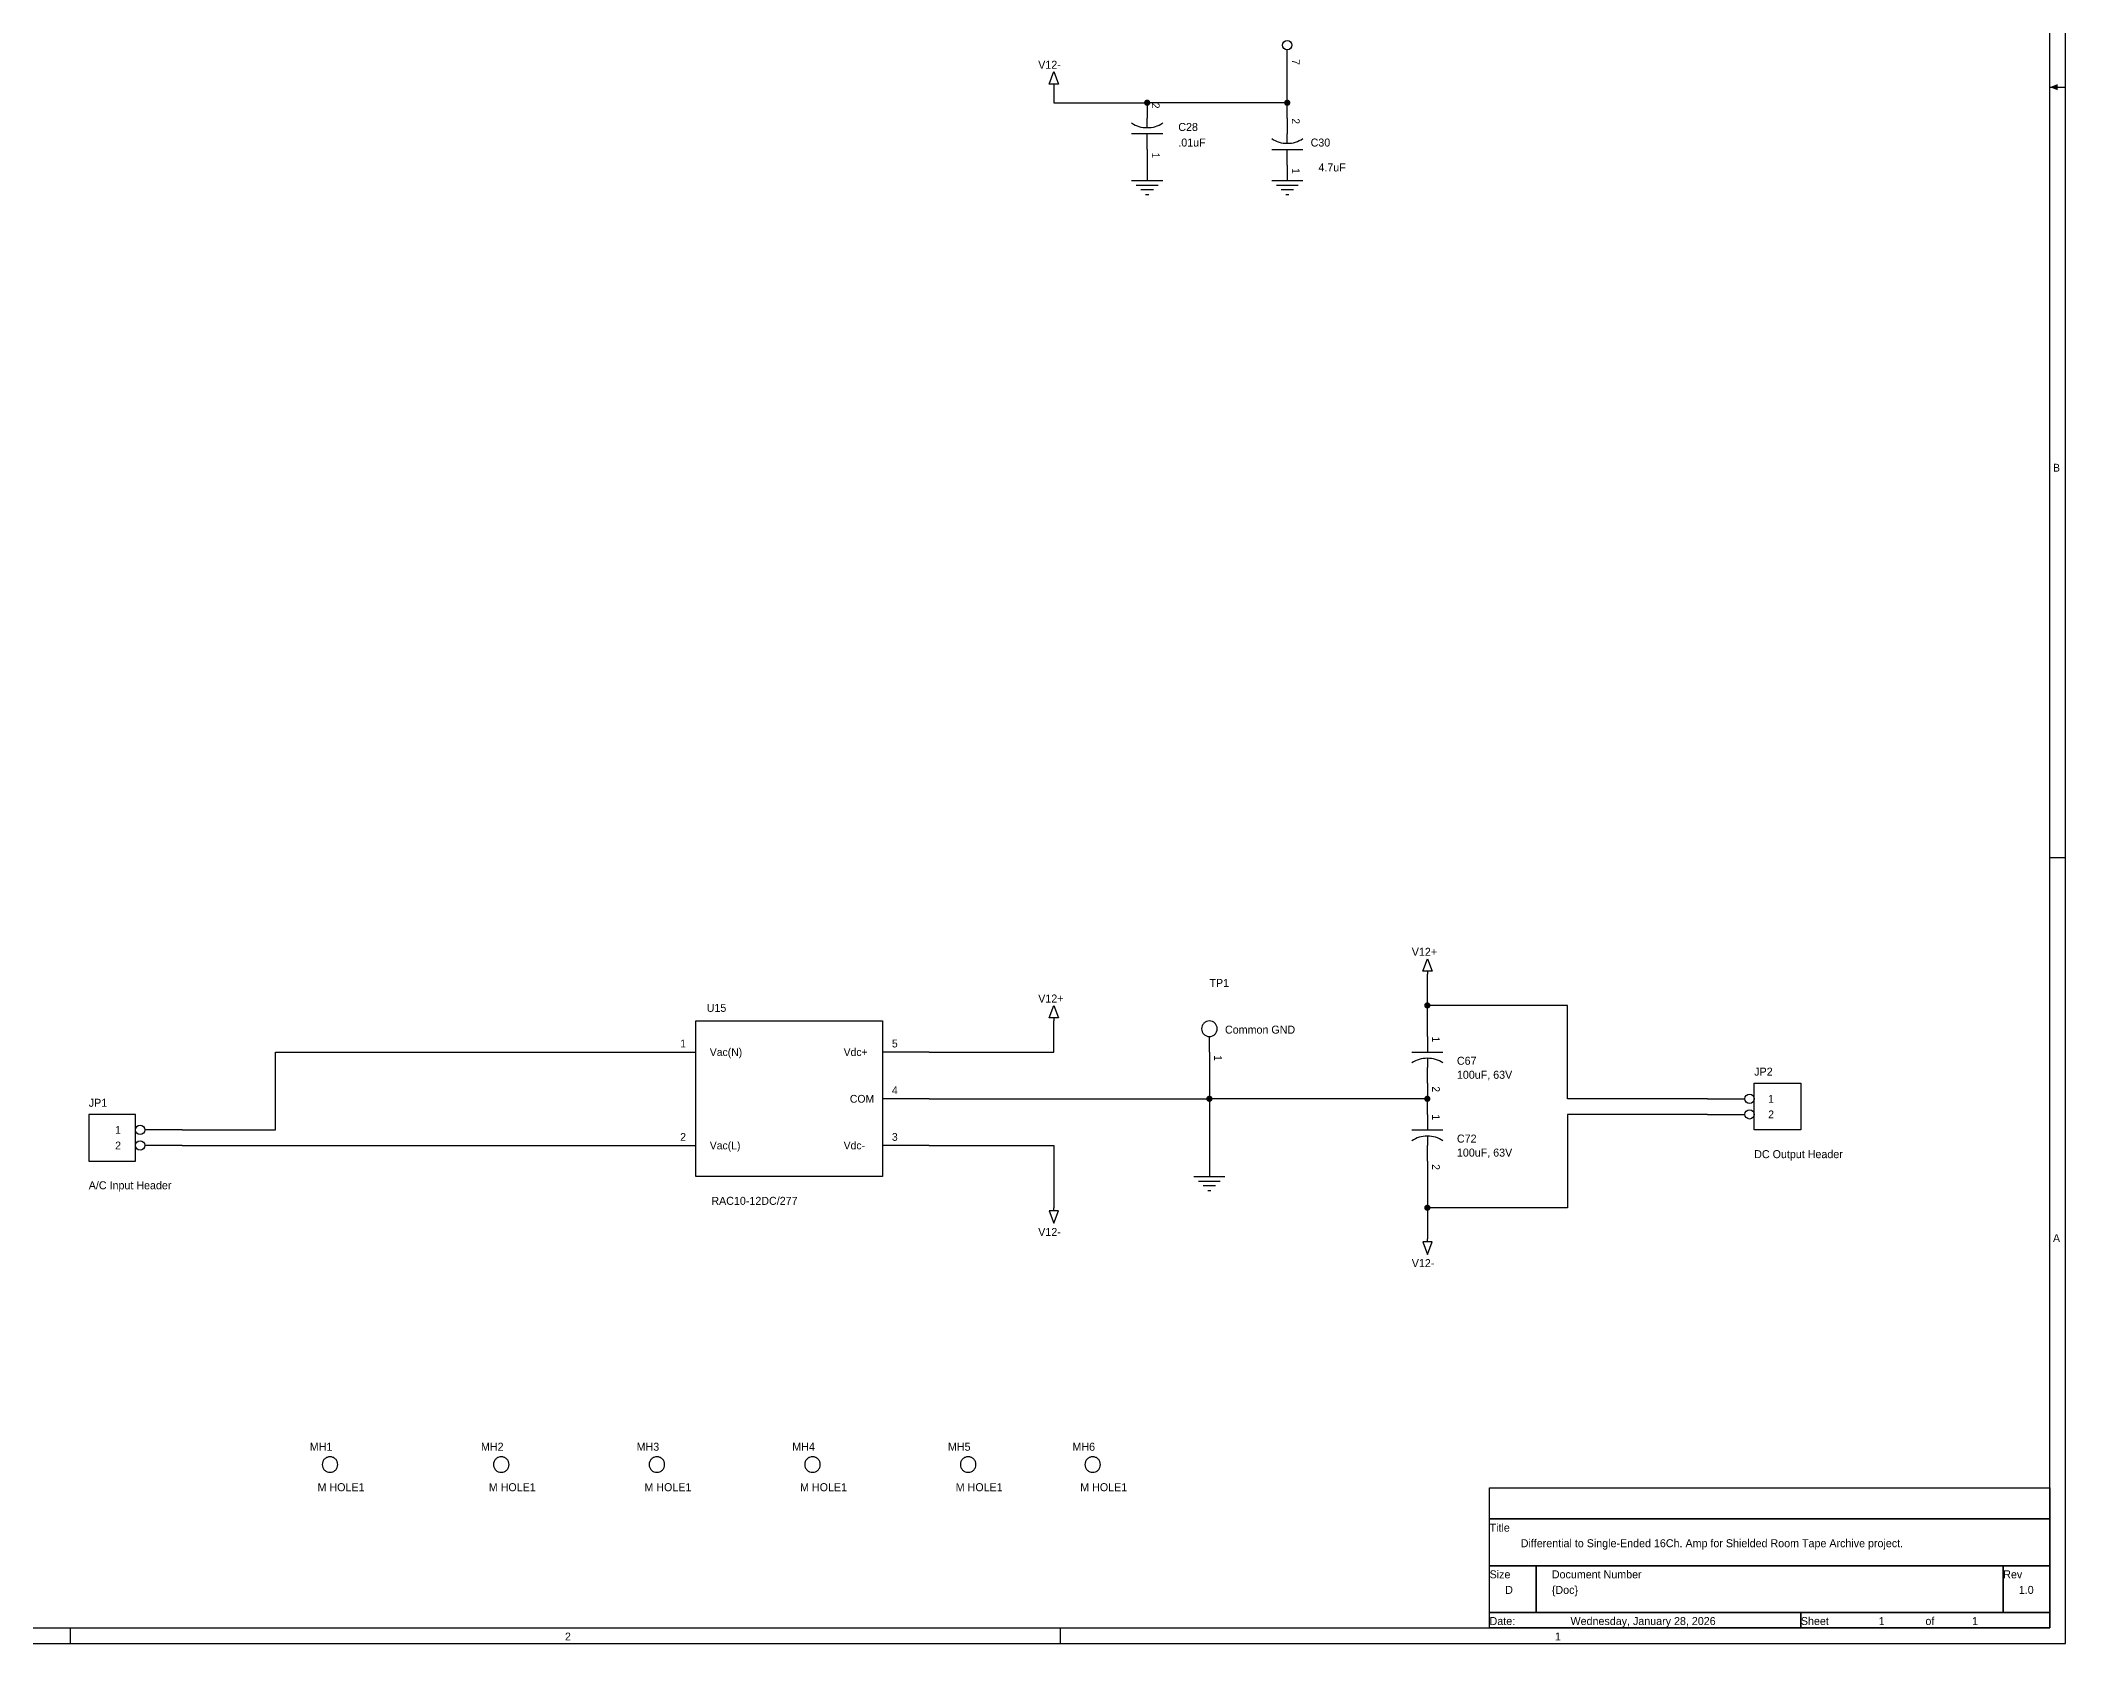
# Model space of a CAD drawing. Header units: metres. Extents: x -0.1 to 32.1, y 0.1 to 20.3.
# Drawn here: x 19.09 to 32.1, y 0.1 to 10.4 of the extents above; entities that cross this region are included whole.
import ezdxf

# ---------------------------------------------------------------- set-up
doc = ezdxf.new("R2010")
doc.units = ezdxf.units.M

msp = doc.modelspace()

# ---------------------------------------------------------------- linework, layer by layer
at = {"layer": 'PARTS'}
for p, q in [((27.1, 10.1), (27.1, 10.34)), ((26.2, 10), (26.2, 9.9)), ((27.1, 9.9), (27.1, 9.8)), ((26.2, 9.7), (26.2, 9.8)), ((27.1, 9.6), (27.1, 9.7)), ((26.6, 3.9), (26.6, 4)), ((28, 4), (28, 3.9)), ((23, 3.9), (23.3, 3.9)), ((24.8, 3.9), (24.5, 3.9)), ((28, 3.7), (28, 3.8)), ((24.8, 3.6), (24.5, 3.6)), ((29.8, 3.6), (30.04, 3.6)), ((20, 3.4), (19.76, 3.4)), ((28, 3.5), (28, 3.4)), ((29.8, 3.5), (30.04, 3.5)), ((20, 3.3), (19.76, 3.3)), ((23, 3.3), (23.3, 3.3)), ((24.8, 3.3), (24.5, 3.3)), ((28, 3.2), (28, 3.3))]:
    msp.add_line(p, q, dxfattribs=at)
for points in [[(25.57, 10.12), (25.6, 10.2)], [(25.6, 10.2), (25.63, 10.12)], [(25.63, 10.12), (25.57, 10.12)], [(25.6, 10.12), (25.6, 10.1)], [(26.2, 9.84), (26.2, 9.9)], [(26.3, 9.8), (26.1, 9.8)], [(27.1, 9.74), (27.1, 9.8)], [(27, 9.7), (27.2, 9.7)], [(26.1, 9.5), (26.3, 9.5)], [(27, 9.5), (27.2, 9.5)], [(26.13, 9.47), (26.27, 9.47)], [(26.24, 9.44), (26.16, 9.44)], [(26.19, 9.41), (26.21, 9.41)], [(27.03, 9.47), (27.17, 9.47)], [(27.14, 9.44), (27.06, 9.44)], [(27.09, 9.41), (27.11, 9.41)], [(27.97, 4.42), (28, 4.5)], [(28, 4.5), (28.03, 4.42)], [(28.03, 4.42), (27.97, 4.42)], [(28, 4.42), (28, 4.4)], [(25.57, 4.12), (25.6, 4.2)], [(25.6, 4.2), (25.63, 4.12)], [(25.63, 4.12), (25.57, 4.12)], [(25.6, 4.12), (25.6, 4.1)], [(27.9, 3.9), (28.1, 3.9)], [(28, 3.86), (28, 3.8)], [(27.9, 3.4), (28.1, 3.4)], [(28, 3.36), (28, 3.3)], [(26.5, 3.1), (26.7, 3.1)], [(26.53, 3.07), (26.67, 3.07)], [(26.64, 3.04), (26.56, 3.04)], [(26.59, 3.01), (26.61, 3.01)], [(25.63, 2.88), (25.57, 2.88)], [(25.57, 2.88), (25.6, 2.8)], [(25.6, 2.88), (25.6, 2.9)], [(25.6, 2.8), (25.63, 2.88)], [(28.03, 2.68), (27.97, 2.68)], [(27.97, 2.68), (28, 2.6)], [(28, 2.68), (28, 2.7)], [(28, 2.6), (28.03, 2.68)]]:
    msp.add_lwpolyline(points, dxfattribs=at)
for points in [[(26.1, 9.87, 0.1654), (26.2, 9.84)], [(26.2, 9.84, 0.1654), (26.3, 9.87)], [(27, 9.77, 0.1654), (27.1, 9.74)], [(27.1, 9.74, 0.1654), (27.2, 9.77)], [(28, 3.86, 0.1654), (27.9, 3.83)], [(28.1, 3.83, 0.1654), (28, 3.86)], [(28, 3.36, 0.1654), (27.9, 3.33)], [(28.1, 3.33, 0.1654), (28, 3.36)]]:
    msp.add_lwpolyline(points, format="xyb", dxfattribs=at)
for points in [[(23.3, 4.1), (24.5, 4.1), (24.5, 3.1), (23.3, 3.1)], [(30.1, 3.7), (30.4, 3.7), (30.4, 3.4), (30.1, 3.4)], [(19.7, 3.5), (19.4, 3.5), (19.4, 3.2), (19.7, 3.2)]]:
    msp.add_lwpolyline(points, close=True, dxfattribs=at)
for points in [[(26.65, 4.05, 0.0985), (26.6462, 4.0691, 0.0985), (26.6354, 4.0854, 0.0985), (26.6191, 4.0962, 0.0985), (26.6, 4.1, 0.0985), (26.5809, 4.0962, 0.0985), (26.5646, 4.0854, 0.0985), (26.5538, 4.0691, 0.0985), (26.55, 4.05, 0.0985), (26.5538, 4.0309, 0.0985), (26.5646, 4.0146, 0.0985), (26.5809, 4.0038, 0.0985), (26.6, 4, 0.0985), (26.6191, 4.0038, 0.0985), (26.6354, 4.0146, 0.0985), (26.6462, 4.0309, 0.0985)], [(21, 1.25, 0.0985), (20.9962, 1.2691, 0.0985), (20.9854, 1.2854, 0.0985), (20.9691, 1.2962, 0.0985), (20.95, 1.3, 0.0985), (20.9309, 1.2962, 0.0985), (20.9146, 1.2854, 0.0985), (20.9038, 1.2691, 0.0985), (20.9, 1.25, 0.0985), (20.9038, 1.2309, 0.0985), (20.9146, 1.2146, 0.0985), (20.9309, 1.2038, 0.0985), (20.95, 1.2, 0.0985), (20.9691, 1.2038, 0.0985), (20.9854, 1.2146, 0.0985), (20.9962, 1.2309, 0.0985)], [(22.1, 1.25, 0.0985), (22.0962, 1.2691, 0.0985), (22.0854, 1.2854, 0.0985), (22.0691, 1.2962, 0.0985), (22.05, 1.3, 0.0985), (22.0309, 1.2962, 0.0985), (22.0146, 1.2854, 0.0985), (22.0038, 1.2691, 0.0985), (22, 1.25, 0.0985), (22.0038, 1.2309, 0.0985), (22.0146, 1.2146, 0.0985), (22.0309, 1.2038, 0.0985), (22.05, 1.2, 0.0985), (22.0691, 1.2038, 0.0985), (22.0854, 1.2146, 0.0985), (22.0962, 1.2309, 0.0985)], [(23.1, 1.25, 0.0985), (23.0962, 1.2691, 0.0985), (23.0854, 1.2854, 0.0985), (23.0691, 1.2962, 0.0985), (23.05, 1.3, 0.0985), (23.0309, 1.2962, 0.0985), (23.0146, 1.2854, 0.0985), (23.0038, 1.2691, 0.0985), (23, 1.25, 0.0985), (23.0038, 1.2309, 0.0985), (23.0146, 1.2146, 0.0985), (23.0309, 1.2038, 0.0985), (23.05, 1.2, 0.0985), (23.0691, 1.2038, 0.0985), (23.0854, 1.2146, 0.0985), (23.0962, 1.2309, 0.0985)], [(24.1, 1.25, 0.0985), (24.0962, 1.2691, 0.0985), (24.0854, 1.2854, 0.0985), (24.0691, 1.2962, 0.0985), (24.05, 1.3, 0.0985), (24.0309, 1.2962, 0.0985), (24.0146, 1.2854, 0.0985), (24.0038, 1.2691, 0.0985), (24, 1.25, 0.0985), (24.0038, 1.2309, 0.0985), (24.0146, 1.2146, 0.0985), (24.0309, 1.2038, 0.0985), (24.05, 1.2, 0.0985), (24.0691, 1.2038, 0.0985), (24.0854, 1.2146, 0.0985), (24.0962, 1.2309, 0.0985)], [(25.1, 1.25, 0.0985), (25.0962, 1.2691, 0.0985), (25.0854, 1.2854, 0.0985), (25.0691, 1.2962, 0.0985), (25.05, 1.3, 0.0985), (25.0309, 1.2962, 0.0985), (25.0146, 1.2854, 0.0985), (25.0038, 1.2691, 0.0985), (25, 1.25, 0.0985), (25.0038, 1.2309, 0.0985), (25.0146, 1.2146, 0.0985), (25.0309, 1.2038, 0.0985), (25.05, 1.2, 0.0985), (25.0691, 1.2038, 0.0985), (25.0854, 1.2146, 0.0985), (25.0962, 1.2309, 0.0985)], [(25.9, 1.25, 0.0985), (25.8962, 1.2691, 0.0985), (25.8854, 1.2854, 0.0985), (25.8691, 1.2962, 0.0985), (25.85, 1.3, 0.0985), (25.8309, 1.2962, 0.0985), (25.8146, 1.2854, 0.0985), (25.8038, 1.2691, 0.0985), (25.8, 1.25, 0.0985), (25.8038, 1.2309, 0.0985), (25.8146, 1.2146, 0.0985), (25.8309, 1.2038, 0.0985), (25.85, 1.2, 0.0985), (25.8691, 1.2038, 0.0985), (25.8854, 1.2146, 0.0985), (25.8962, 1.2309, 0.0985)]]:
    msp.add_lwpolyline(points, format="xyb", close=True, dxfattribs=at)
for centre in [(27.1, 10.37), (30.07, 3.6), (30.07, 3.5), (19.73, 3.4), (19.73, 3.3)]:
    msp.add_circle(centre, 0.03, dxfattribs=at)
at = {"layer": 'TITLE'}
for points in [[(-0.1, 0.1), (32.1, 0.1), (32.1, 20.3), (-0.1, 20.3)], [(0, 0.2), (32, 0.2), (32, 20.2), (0, 20.2)], [(28.4, 1.1), (32, 1.1), (32, 0.9), (28.4, 0.9)], [(28.4, 0.9), (32, 0.9), (32, 0.6), (28.4, 0.6)], [(28.4, 0.6), (28.7, 0.6), (28.7, 0.3), (28.4, 0.3)], [(28.7, 0.6), (31.7, 0.6), (31.7, 0.3), (28.7, 0.3)], [(31.7, 0.6), (32, 0.6), (32, 0.3), (31.7, 0.3)], [(28.4, 0.3), (30.4, 0.3), (30.4, 0.2), (28.4, 0.2)], [(30.4, 0.3), (32, 0.3), (32, 0.2), (30.4, 0.2)]]:
    msp.add_lwpolyline(points, close=True, dxfattribs=at)
for points in [[(32, 10.1), (32.1, 10.1)], [(32, 5.15), (32.1, 5.15)], [(19.28, 0.2), (19.28, 0.1)], [(25.64, 0.2), (25.64, 0.1)]]:
    msp.add_lwpolyline(points, dxfattribs=at)
msp.add_solid([(32, 10.1), (32.05, 10.12), (32.05, 10.08), (32.05, 10.1)], dxfattribs=at)
msp.add_solid([(32, 10.1), (32.05, 10.12), (32.05, 10.08), (32.05, 10.1)], dxfattribs=at)
msp.add_solid([(32, 10.1), (32.05, 10.12), (32.05, 10.08), (32.05, 10.1)], dxfattribs=at)
at = {"layer": 'WIRE'}
for points in [[(25.6, 10.1), (25.6, 10)], [(27.1, 10), (27.1, 10.1)], [(25.6, 10), (26.2, 10)], [(27.1, 10), (26.2, 10)], [(27.1, 9.9), (27.1, 10)], [(26.2, 9.7), (26.2, 9.5)], [(27.1, 9.6), (27.1, 9.5)], [(28, 4.2), (28, 4.4)], [(28, 4), (28, 4.2)], [(28.9, 4.2), (28, 4.2)], [(28.9, 3.6), (28.9, 4.2)], [(25.6, 3.9), (25.6, 4.1)], [(20.6, 3.4), (20.6, 3.9)], [(20.6, 3.9), (23, 3.9)], [(24.8, 3.9), (25.6, 3.9)], [(26.6, 3.9), (26.6, 3.6)], [(28, 3.7), (28, 3.6)], [(24.8, 3.6), (26.6, 3.6)], [(28, 3.6), (26.6, 3.6)], [(26.6, 3.6), (26.6, 3.1)], [(28, 3.5), (28, 3.6)], [(29.8, 3.6), (28.9, 3.6)], [(20, 3.4), (20.6, 3.4)], [(29.8, 3.5), (28.9, 3.5)], [(28.9, 3.5), (28.9, 2.9)], [(20, 3.3), (23, 3.3)], [(24.8, 3.3), (25.6, 3.3)], [(25.6, 3.3), (25.6, 2.9)], [(28, 3.2), (28, 2.9)], [(28.9, 2.9), (28, 2.9)], [(28, 2.9), (28, 2.7)]]:
    msp.add_lwpolyline(points, dxfattribs=at)
at = {"layer": 'WIRE', "const_width": 0.02}
for points in [[(26.19, 10, 1), (26.21, 10, 1)], [(27.09, 10, 1), (27.11, 10, 1)], [(27.99, 4.2, 1), (28.01, 4.2, 1)], [(26.59, 3.6, 1), (26.61, 3.6, 1)], [(27.99, 3.6, 1), (28.01, 3.6, 1)], [(27.99, 2.9, 1), (28.01, 2.9, 1)]]:
    msp.add_lwpolyline(points, format="xyb", close=True, dxfattribs=at)

# ---------------------------------------------------------------- texts
at = {"layer": 'PARTS'}
for s, p in [('7', (27.13, 10.28)), ('2', (26.23, 10)), ('2', (27.13, 9.9)), ('1', (26.23, 9.68)), ('1', (27.13, 9.58)), ('1', (28.03, 4)), ('1', (26.63, 3.88)), ('2', (28.03, 3.68)), ('1', (28.03, 3.5)), ('2', (28.03, 3.18))]:
    msp.add_text(s, height=0.05, rotation=270, dxfattribs=at).set_placement(p)
for s, p in [('1', (23.2, 3.93)), ('Vac(N)', (23.39, 3.875)), ('Vdc+', (24.25, 3.875)), ('5', (24.56, 3.93)), ('4', (24.56, 3.63)), ('COM', (24.29, 3.575)), ('2', (30.19, 3.475)), ('1', (30.19, 3.575)), ('1', (19.57, 3.375)), ('2', (19.57, 3.275)), ('2', (23.2, 3.33)), ('Vac(L)', (23.39, 3.275)), ('Vdc-', (24.25, 3.275)), ('3', (24.56, 3.33))]:
    msp.add_text(s, height=0.05, dxfattribs=at).set_placement(p)
at = {"layer": 'PARTTEXT'}
for s, p in [('V12-', (25.5, 10.2186)), ('C28', (26.4, 9.8186)), ('.01uF', (26.4, 9.7186)), ('C30', (27.25, 9.7186)), ('4.7uF', (27.3, 9.5586)), ('V12+', (27.9, 4.5186)), ('TP1', (26.6, 4.3186)), ('U15', (23.37, 4.1586)), ('V12+', (25.5, 4.2186)), ('Common GND', (26.7, 4.0186)), ('C67', (28.19, 3.8186)), ('100uF, 63V', (28.19, 3.7286)), ('JP2', (30.1, 3.7486)), ('JP1', (19.4, 3.5486)), ('C72', (28.19, 3.3186)), ('100uF, 63V', (28.19, 3.2286)), ('DC Output Header', (30.1, 3.2186)), ('A/C Input Header', (19.4, 3.0186)), ('RAC10-12DC/277', (23.4, 2.9186)), ('V12-', (25.5, 2.7186)), ('V12-', (27.9, 2.5186)), ('MH1', (20.82, 1.3386)), ('MH2', (21.92, 1.3386)), ('MH3', (22.92, 1.3386)), ('MH4', (23.92, 1.3386)), ('MH5', (24.92, 1.3386)), ('MH6', (25.72, 1.3386)), ('M HOLE1', (20.87, 1.0786)), ('M HOLE1', (21.97, 1.0786)), ('M HOLE1', (22.97, 1.0786)), ('M HOLE1', (23.97, 1.0786)), ('M HOLE1', (24.97, 1.0786)), ('M HOLE1', (25.77, 1.0786)), ('Title', (28.4, 0.8186)), ('Size', (28.4, 0.5186)), ('Document Number', (28.8, 0.5186)), ('Rev', (31.7, 0.5186)), ('Date:', (28.4, 0.2186)), ('Sheet', (30.4, 0.2186)), ('of', (31.2, 0.2186))]:
    msp.add_text(s, height=0.0514, dxfattribs=at).set_placement(p)
at = {"layer": 'TITLE'}
for s, height, p in [('B', 0.05, (32.02, 7.63)), ('A', 0.05, (32.02, 2.68)), ('Differential to Single-Ended 16Ch. Amp for Shielded Room Tape Archive project.', 0.0514, (28.6, 0.7186)), ('D', 0.0514, (28.5, 0.4186)), ('{Doc}', 0.0514, (28.8, 0.4186)), ('1.0', 0.0514, (31.8, 0.4186)), ('Wednesday, January 28, 2026', 0.0514, (28.92, 0.2186)), ('1', 0.0514, (30.9, 0.2186)), ('1', 0.0514, (31.5, 0.2186)), ('2', 0.05, (22.46, 0.12)), ('1', 0.05, (28.82, 0.12))]:
    msp.add_text(s, height=height, dxfattribs=at).set_placement(p)

doc.saveas('drawing.dxf')
